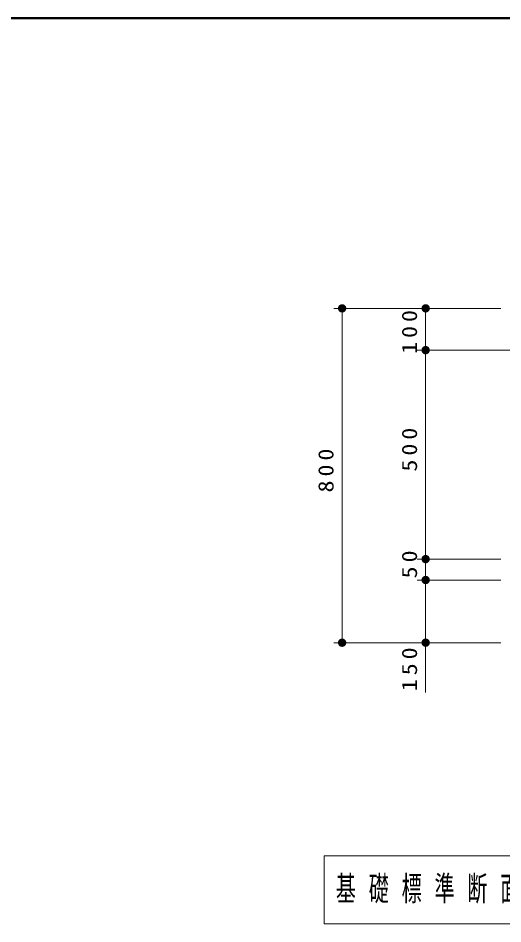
# Model space of a CAD drawing. Units: millimetres on the paper, with parts at other scales. Extents: x -385 to 0, y -297 to 267.
# Drawn here: x -136.4 to -78.3, y -138.4 to -30 of the extents above; entities that cross this region are included whole.
import ezdxf

# ---------------------------------------------------------------- set-up
doc = ezdxf.new("R2010")
doc.units = ezdxf.units.MM
doc.layers.add('1_20', color=7, linetype='Continuous', lineweight=13)
doc.layers.add('LY_6', color=7, linetype='Continuous', lineweight=13)
doc.styles.add('ＭＳ ゴシック', font='')
doc.styles.get('ＭＳ ゴシック').set_extended_font_data('MS Gothic')

# ---------------------------------------------------------------- blocks, each defined once
blk = doc.blocks.new('filled_dot')
at = {"color": 0, "linetype": 'Continuous', "lineweight": -2, "const_width": 1.25}
blk.add_lwpolyline([(-0.625, 0, 1), (0.625, 0, 1)], format="xyb", close=True, dxfattribs=at)

msp = doc.modelspace()

# ---------------------------------------------------------------- linework, layer by layer
at = {"layer": '1_20'}
for p, q in [((-88.569, -64.727), (-98.569, -64.727)), ((-97.569, -104.727), (-97.569, -64.727)), ((-78.569, -64.727), (-88.569, -64.727)), ((-87.569, -69.727), (-87.569, -64.727)), ((-76.069, -69.727), (-88.569, -69.727)), ((-87.569, -94.727), (-87.569, -69.727)), ((-78.569, -94.727), (-88.569, -94.727)), ((-87.569, -97.227), (-87.569, -94.727)), ((-78.569, -97.227), (-88.569, -97.227)), ((-87.569, -110.676), (-87.569, -97.227)), ((-88.569, -104.727), (-98.569, -104.727)), ((-78.569, -104.727), (-88.569, -104.727)), ((-32.919, -130.238), (-99.719, -130.238)), ((-99.719, -130.238), (-99.719, -138.371)), ((-99.719, -138.371), (-32.919, -138.371))]:
    msp.add_line(p, q, dxfattribs=at)
at = {"layer": 'LY_6', "lineweight": 50}
msp.add_line((0, -30), (-385, -30), dxfattribs=at)

# ---------------------------------------------------------------- block references
at = {"layer": '1_20', "xscale": 0.4, "yscale": 0.4}
for p, rotation in [((-97.569, -64.727), 270), ((-87.569, -64.727), 270), ((-87.569, -69.727), 90), ((-87.569, -69.727), 270), ((-87.569, -94.727), 90), ((-87.569, -94.727), 270), ((-87.569, -97.227), 90), ((-87.569, -97.227), 270), ((-97.569, -104.727), 90), ((-87.569, -104.727), 90)]:
    msp.add_blockref('filled_dot', p, dxfattribs=dict(at, rotation=rotation))

# ---------------------------------------------------------------- texts
at = {"layer": '1_20', "char_height": 1.833, "attachment_point": 8, "rotation": 90, "style": 'ＭＳ ゴシック'}
for s, insert in [('\\T1.33;\\W1.15;100', (-88.569, -67.316)), ('\\T1.33;\\W1.15;500', (-88.569, -81.394)), ('\\T1.33;\\W1.15;800', (-98.569, -83.894)), ('\\T1.34;\\W1.15;50', (-88.569, -95.121)), ('\\T1.33;\\W1.15;150', (-88.569, -107.676))]:
    msp.add_mtext(s, dxfattribs=dict(at, insert=insert))
at = {"layer": '1_20', "insert": (-98.319, -134.304), "char_height": 2.933, "attachment_point": 4, "style": 'ＭＳ ゴシック'}
msp.add_mtext('\\T1.64;\\W0.6;基礎標準断面詳細図\u3000Ｓ＝１／２０', dxfattribs=at)

doc.saveas('drawing.dxf')
